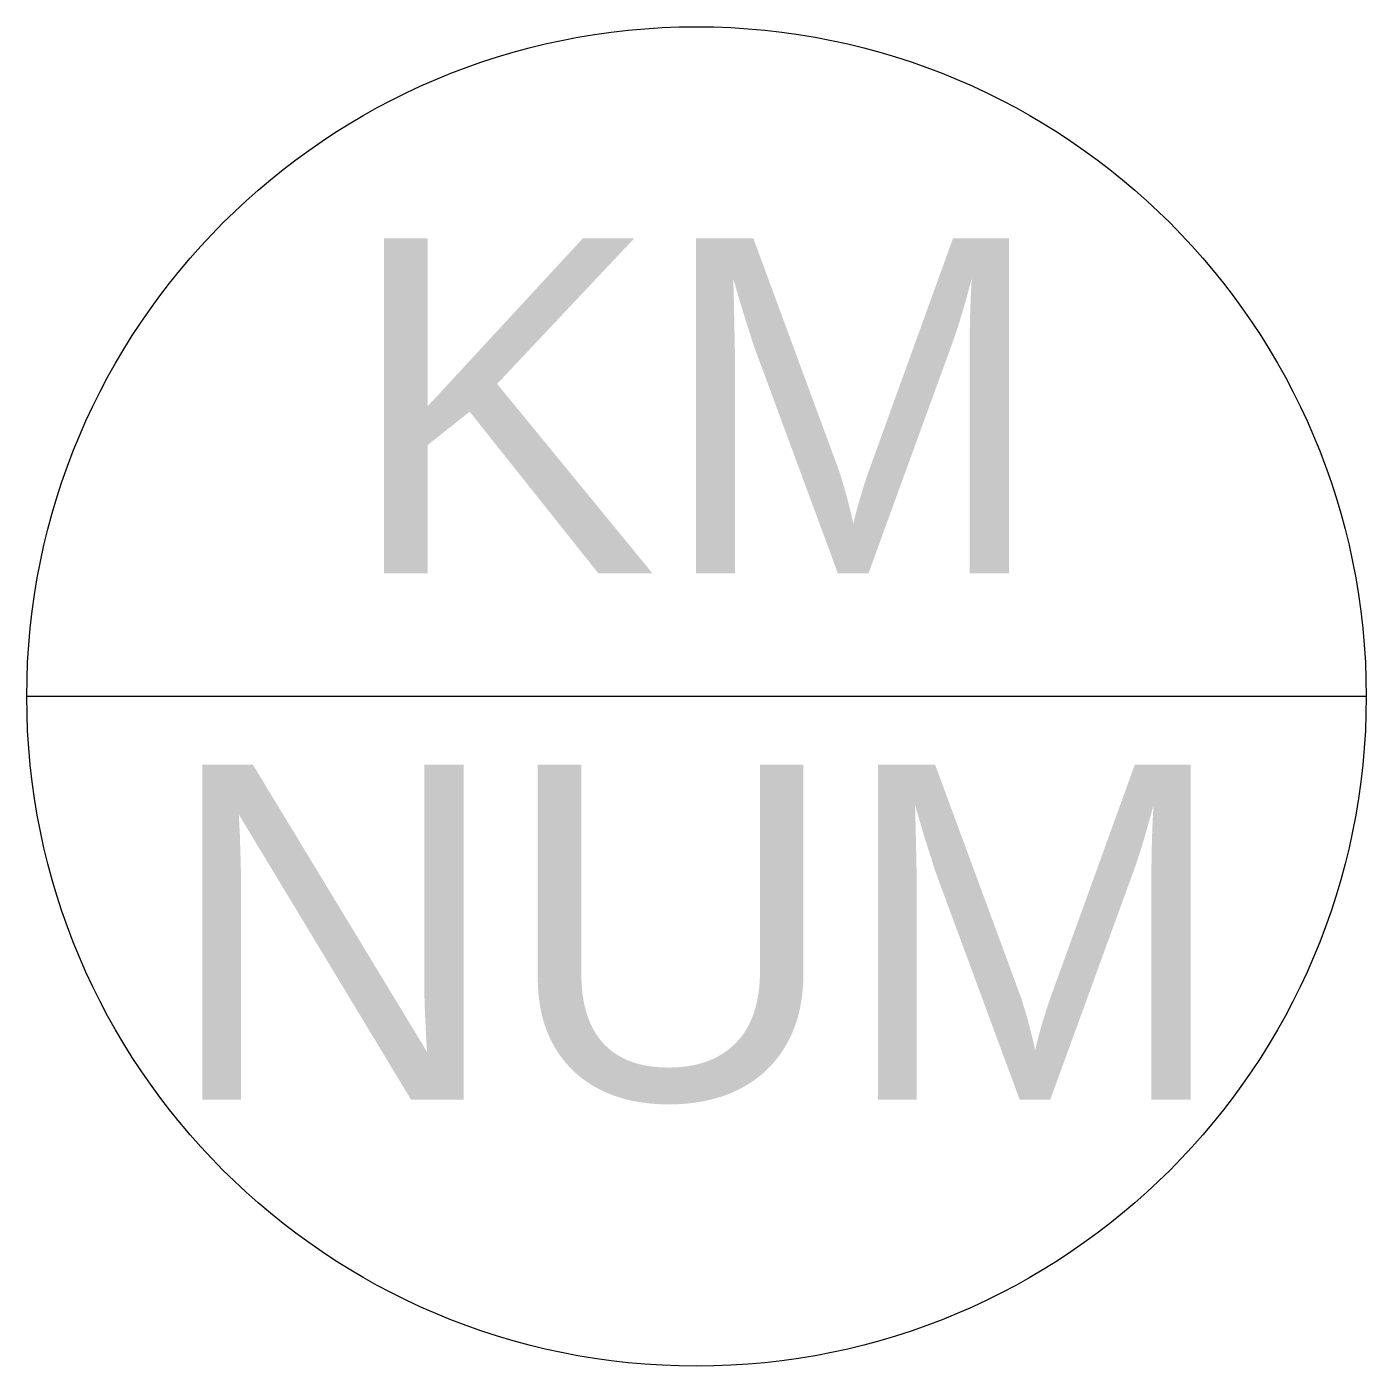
# Model space of a CAD drawing. Header units: metres. Extents: x -3 to 3, y -3 to 3.
import ezdxf
from ezdxf.enums import TextEntityAlignment as Align

# ---------------------------------------------------------------- set-up
doc = ezdxf.new("R2010")
doc.units = ezdxf.units.M
doc.styles.add('arial', font='ARIAL.TTF')

msp = doc.modelspace()

# ---------------------------------------------------------------- linework, layer by layer
msp.add_line((3, 0), (-3, 0))
msp.add_circle((0, 0), 3)

# ---------------------------------------------------------------- texts
at = {"style": 'arial'}
for tag, p in [('KM', (0, 1.3018)), ('NUM', (0, -1.0559))]:
    msp.add_attdef(tag, text='', height=1.5, dxfattribs=at).set_placement(p, align=Align.MIDDLE_CENTER)

doc.saveas('drawing.dxf')
